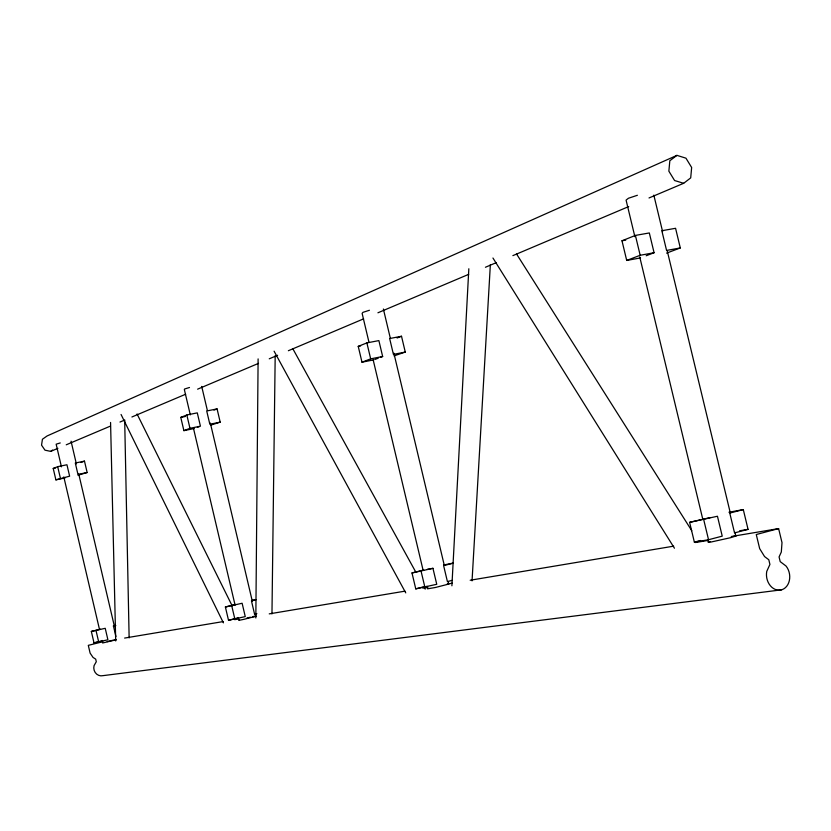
<?xml version="1.0" encoding="UTF-8"?>
<svg xmlns="http://www.w3.org/2000/svg" width="831" height="831" viewBox="0 0 831 831"><rect width="100%" height="100%" fill="white"/><g stroke="black" fill="none" stroke-linecap="round" stroke-linejoin="round"><path stroke-width="1.25" d="M255.834 617.973L258.109 358.909M271.966 613.912L275.186 355.782M451.898 585.793L468.829 268.766M472.05 580.859L490.363 264.57M649.021 197.965L683.653 183.298L690.706 177.886L691.652 167.498L685.959 158.181L676.933 155.366L47.107 435.953L42.433 439.246L41.55 445.146L44.988 450.173L50.712 451.378L57.879 448.345M676.933 155.366L669.828 160.747L668.862 171.176L674.595 180.535L683.653 183.298M50.712 451.378L52.582 450.059M66.241 444.803L110.43 426.095M119.976 422.044L124.754 420.019M131.921 416.985L185.666 394.226M197.601 389.168L258.514 363.365M269.254 358.815L277.616 355.273M288.367 350.724L363.604 318.855M377.928 312.788L468.694 274.344M485.418 267.26L496.159 262.71M512.883 255.626L628.724 206.566M53.226 468.455L57.692 466.669L66.947 464.758L69.627 476.184L55.885 479.851L53.226 468.455L55.532 467.978M180.774 417.401L186.83 414.981L197.29 412.872L200.427 426.178L189.967 428.308L183.89 430.645L180.774 417.401L185.406 416.466M373.888 359.854L361.984 362.191L358.234 346.361L366.887 342.902L378.874 340.596L382.655 356.499L380.463 357.34M640.535 257.911L626.709 260.446L621.983 240.782L635.403 235.412L649.323 232.95L654.08 252.728L646.175 255.751M81.043 462.483L84.482 461.132L87.151 472.517L77.969 475.218M213.972 410.119L217.078 408.894L220.194 422.138L210.534 425.202M397.083 337.999L401.508 336.254L405.268 352.064L394.029 355.897M361.984 362.191L370.678 358.857L382.655 356.499M626.709 260.446L640.171 255.273L654.08 252.728M197.363 427.352L199.398 426.563M374.989 359.439L378.271 358.182M666.587 253.123L680.298 247.939L675.572 228.296L661.84 230.727L666.576 250.443L680.298 247.939M637.387 195.275L628.423 198.256L626.086 200.115L634.884 236.721M369.431 310.264L362.939 312.352L362.129 313.391L368.995 342.32M189.489 387.485L184.451 389.064L184.378 389.677L190.309 414.866M734.957 532.287L735.861 536.057L730.626 537.688L711.045 542.02L708.292 542.155L707.68 539.631M708.292 542.155L710.401 541.511M61.452 466.835L56.155 444.19L60.237 442.944M448.138 581.544L448.73 584.068L435.278 587.517L427.508 588.815L426.916 586.302M255.262 613.787L255.855 616.311L244.065 619.292L238.902 620.362L238.05 617.672M116.205 639.777L102.66 642.976L102.078 640.452M778.616 528.599L756.272 534.52L759.669 548.637L764.562 556.562L768.789 559.741L769.922 564.436L766.753 571.385A14.501 11.551 79.9 0 0 773.516 588.525A14.501 11.551 79.9 0 0 787.85 584.577A14.501 11.551 79.9 0 0 786.064 566.056L780.205 561.621L779.073 556.936L781.317 552.013L782.002 542.622L778.616 528.599L731.27 536.525M710.349 517.547L689.616 522.346L694.363 542.113L700.554 540.493M694.363 542.113L708.542 539.735L722.232 536.14L717.454 516.248L689.616 522.346M748.056 529.347L734.542 532.9L729.774 513.07L743.298 509.6L748.056 529.347L739.642 530.78M423.779 570.004L411.989 572.964L415.76 588.867L422.834 587.06M415.76 588.867L436.753 584.297L432.951 568.321L427.217 569.37M452.085 580.37L447.41 581.575L443.619 565.631L452.988 563.273M443.702 564.987L453.009 563.106M411.989 572.964L432.951 568.321M235.703 604.428L225.388 606.994L228.515 620.29L237.676 617.984M228.515 620.29L245.259 616.602L242.122 603.254L225.388 606.994M256.872 613.673L254.598 614.254L251.461 600.927L256.021 599.795M100.489 629.181L91.337 631.435L94.007 642.862L100.873 641.148M94.007 642.862L107.905 639.777L105.225 628.309L91.337 631.435M102.867 641.719L88.304 645.355L90.112 653.114L93.051 657.435L95.69 659.139L96.292 661.725L94.069 665.61A7.978 7.489 85.9 0 0 103.106 675.634L781.524 589.833M251.814 600.418L255.221 599.577M113.276 626.023L115.551 625.463M115.789 625.701L113.515 626.262L115.924 636.567M246.89 618.056L250.38 617.225M107.22 641.594L113.255 640.161M87.151 472.517L77.969 474.439L75.299 463.023L84.482 461.132M55.885 479.851L65.098 477.918M114.304 639.943L116.392 639.496M253.476 616.581L255.855 616.311M220.194 422.138L209.838 424.257L206.711 410.981L217.078 408.894M183.89 430.645L194.298 428.516M405.268 352.064L393.427 354.39L389.656 338.529L401.508 336.254M358.234 346.361L360.612 345.904M728.932 512.239L743.298 509.6M621.983 240.782L625.764 240.117M124.619 638.073L223.175 621.578M234.685 619.656L238.528 619.012M252.603 616.654L255.169 616.228M269.244 613.87L404.905 591.163M422.823 588.161L427.944 587.299M447.14 584.089L452.261 583.227M470.18 580.235L673.671 546.164M695.433 542.529L708.23 540.379M733.939 536.172L735.861 536.057M447.577 584.006L448.73 584.068M516.529 253.954L691.756 530.677M492.949 258.015L674.44 548.211M292.855 348.781L415.832 572.154M423.945 586.894L425.192 589.158M274.095 351.181L405.757 592.887M137.053 413.963L232.202 605.903M237.967 617.537L239.12 619.864M121.056 414.472L223.404 622.855M653.831 195.15L662.608 231.631M667.148 250.495L730.418 513.413M635.403 235.412L640.171 255.273M703.743 519.77L708.542 539.735M639.735 256.914L702.829 519.437M383.382 309.007L390.279 338.03M393.873 353.165L444.242 565.142M373.181 359.927L423.031 569.952M366.887 342.902L370.678 358.857M421.099 571.302L424.911 587.33M201.704 386.425L207.355 410.431M210.336 423.062L252.292 601.156M193.571 428.723L235.08 605.082M186.83 414.981L189.967 428.308M231.745 605.83L234.893 619.22M71.061 441.188L76.369 463.895M78.737 473.992L114.481 626.667M63.81 476.901L99.419 629.129M57.692 466.669L60.372 478.126M96.032 630.584L98.723 642.072M110.565 422.46L115.706 640.971M124.692 420.434L129.137 637.917"/></g></svg>
